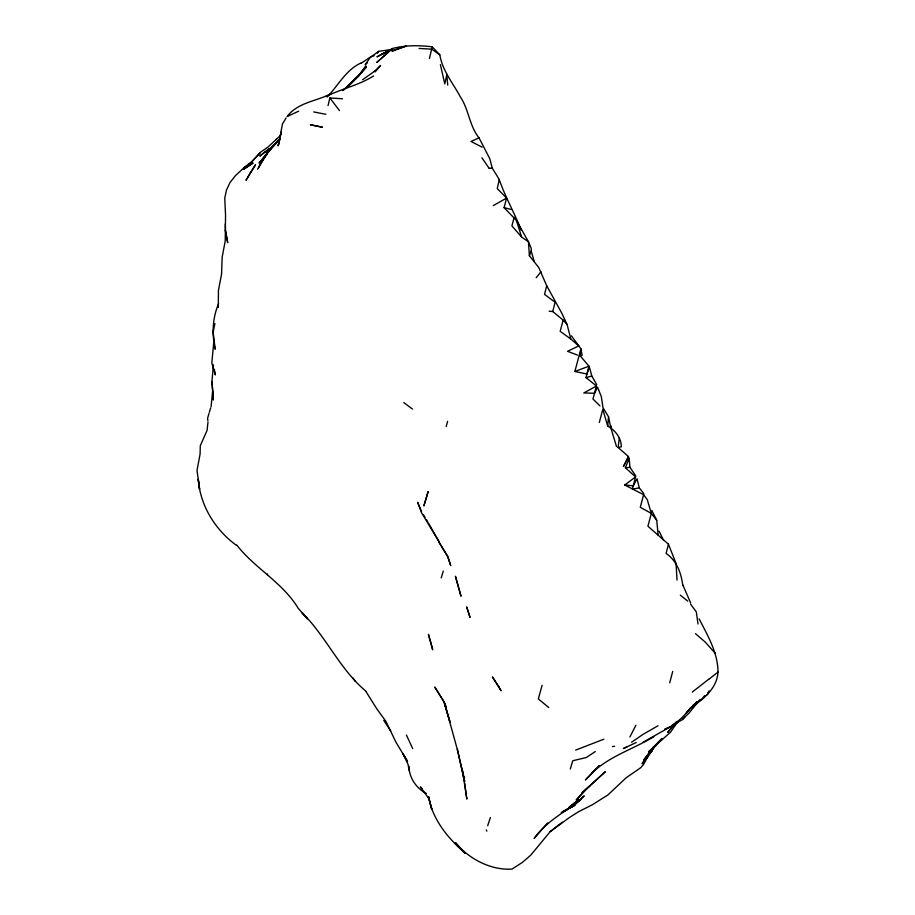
<?xml version="1.0" encoding="UTF-8"?>
<svg xmlns="http://www.w3.org/2000/svg" width="915" height="915" viewBox="0 0 915 915"><rect width="100%" height="100%" fill="white"/><g stroke="black" fill="none" stroke-linecap="round" stroke-linejoin="round"><path stroke-width="1.37" d="M218.319 307.406L218.433 290.352L221.567 274.123L222.162 257.207L225.227 240.954L225.547 215.425L224.758 198.132L226.474 190.046L230.031 182.474L235.624 175.451L243.379 168.303L252.494 161.921L243.71 168.086L252.529 160.914L259.974 152.965L252.529 160.914M213.435 364.845L211.925 381.521L213.321 399.992L212.783 391.654M212.943 330.555L215.174 349.256C211.788 333.952 212.452 318.1 218.605 303.62M278.48 145.039L282.472 123.88L286.086 118.001M464.157 779.248L464.374 776.572M619.352 437.793L618.105 447.458L621.239 446.852C621.537 438.01 615.006 430.096 607.732 426.115L608.521 416.771L602.974 407.632L601.361 396.733L597.575 387.171L594.556 393.233L592.954 399.02L599.977 405.917M211.068 406.912L212.692 390.27L211.925 381.521M214.053 339.396L211.8 362.981L215.357 374.921L214.327 369.317M207.991 422.135L207.065 430.427L200.305 445.674L200.076 454.16L197.011 470.401L199.573 489.193L198.292 479.3C200.099 505.423 215.174 529.808 236.139 545.134L236.573 544.848C254.622 568.112 281.74 581.929 297.535 607.205M596.408 386.004L583.781 392.981L594.556 393.233L596.408 386.004L586.012 377.563L588.974 366.172L580.133 355.798L580.911 348.832L571.429 335.816M392.478 48.495C405.471 45.064 418.978 45.235 432.223 46.814L429.421 58.503M213.241 331.653L214.899 323.555M278.755 143.747L279.578 139.858M280.127 137.273L281.225 132.08L278.08 145.908L279.59 139.892M267.34 574.62L267.477 573.991M699.129 618.826C707.672 635.65 717.932 652.567 717.989 672.125C716.994 689.018 702.766 699.392 690.15 708.302L697.219 701.679C686.959 711.115 678.644 724.497 664.873 729.106L669.677 727.219L642.959 742.282M328.039 105.591L329.892 97.951L342.542 98.786M521.207 230.237C514.573 212.955 505.286 197.194 499.247 179.557L497.268 188.582L506.567 198.086L504.096 207.659L516.437 220.412L528.458 241.766L529.385 255.765L538.786 267.557L546.701 285.743L544.551 294.378L555.108 302.27L552.74 311.523L563.137 320.078L567.151 324.631L570.811 339.053L578.818 345.893L567.54 351.303L577.537 355.1M618.105 447.458L628.331 456.459L629.165 458.552L625.402 467.725L635.57 476.921L624.762 485.019L643.611 494.672L647.26 499.647L651.354 513.418L647.912 526.239L668.442 544.185L666.12 553.415C676.871 560.826 681.275 573.122 682.784 585.6M635.57 476.921L632.368 489.09L639.311 487.935L643.748 493.494M514.173 217.312L511.92 225.891L521.619 237.099L528.458 241.766L531.203 248.251L531.226 251.053L534.166 261.404M563.137 320.078L560.174 331.31L570.811 339.053M599.302 422.49L602.802 409.314L607.732 426.115M643.611 494.672L640.283 507.31L651.354 513.418L656.73 520.315L658.182 535.286M669.723 682.784L672.719 671.416M322.435 127.242L310.311 124.749L322.377 127.174M446.2 426.527L447.618 421.335M596.717 384.62L591.822 376.054L589.363 366.846L586.984 374.029L574.872 371.49L580.911 348.832L582.169 355.34L580.133 355.798M542.103 685.301L538.329 698.934L548.771 707.512M208.986 413.431L207.614 418.258L207.865 420.843M627.782 458.358L628.331 456.459L623.435 466.559L627.782 458.358L629.165 458.552L629.932 467.302L635.765 475.926M570.308 769.035L572.744 760.765L586.298 757.517L595.322 751.547M441.19 577.948L443.283 571.063M209.318 412.23L210.622 408.101M490.383 817.564L487.672 825.753M616.516 446.589L610.717 427.477L611.243 426.047M529.385 255.765L531.226 251.053M243.447 169.389L253.078 163.099L243.836 169.126M648.792 754.44L643.6 764.425L640.672 767.742L626.146 777.796L607.869 794.975L592.44 804.708L578.635 811.685L569.21 817.678L550.19 831.632L530.837 855.068L522.465 862.353L512.023 869.078C490.669 870.428 468.857 858.865 455.441 842.612L465.163 853.226C448.247 838.575 432.44 819.611 428.666 796.885L431.697 809.089L428.414 796.793L429.021 798.806L420.374 786.911L422.192 788.719M709.056 691.157L707.215 694.828L709.045 691.225M629.92 736.93L635.868 725.321M257.607 169.218C263.2 158.833 269.147 148.104 278.56 140.681L267.294 152.919L278.892 139.835M678.004 721.283L670.604 732.092L648.655 751.764L662.037 738.496L655.746 745.142L659.498 741.173M654.946 745.736L647.26 757.894L642.078 763.773L645.075 758.97M653.722 746.549L645.235 758.363L652.384 748.664M258.579 167.639L267.901 152.062L273.539 145.05L262.514 160.159L267.901 152.062L259.025 163.087L260.867 161.177M377.46 53.287L378.65 51.32L391.78 49.49L376.923 56.844L392.363 48.529L376.843 62.426L392.363 48.529M676.254 721.912L667.756 732.332L675.636 722.839M654.031 746.743L650.942 751.364L662.094 738.531M676.562 722.084L673.966 725.469L679.285 720.814M536.179 277.748L540.937 271.778M700.147 699.415L688.743 713.414L682.739 719.064M685.163 716.468L682.567 719.556L671.599 725.847L674.915 723.513M375.139 71.885L380.594 65.468L374.338 71.427M327.215 96.99C338.253 85.472 345.733 70.112 360.83 63.044M279.189 139.926L279.818 139.229M704.767 695.606L701.874 699.106L692.746 705.82M378.65 51.32L370.152 57.565L365.154 64.748L367.201 62.986M645.235 758.363L652.143 750.677L643.634 759.919M586.789 788.604L576.176 800.042L586.995 788.421L605.295 771.734L581.917 793.053L589.969 785.676M591.982 773.209L599.382 765.661L585.394 779.969L593.32 771.78M346.934 87.291L358.611 75.762L346.899 87.451L358.257 76.117L366.011 65.994L357.994 76.517L346.899 87.451M267.146 154.498L263.188 158.306L265.304 156.511M358.611 75.762L342.851 90.574M593.435 771.677C610.637 755.71 634.004 748.79 653.825 736.689M567.186 809.432L563.205 811.571L573.625 805.852L584.01 796.05L573.625 805.852L563.011 811.719M280.287 135.637L268.038 147.018L260.135 152.508M547.582 822.962L534.154 838.46C546.049 821.293 565.15 812.188 580.888 799.287L567.792 809.203L563.068 811.628M692.666 705.717L696.875 701.908M343.422 90.025L353.785 80.783M361.093 63.307L370.85 56.73L374.201 55.735M275.941 139.606L276.582 139.046M708.931 679.227L717.989 672.125M692.346 692.014L708.645 679.285M550.19 831.632L562.336 822.173M362.637 79.719L374.452 71.324M677.111 721.958L679.319 720.402M631.556 742.248L643.119 734.322L658.011 725.778M326.129 96.395C341.455 88.858 358.806 85.267 373.56 75.968M573.625 805.852L574.792 805.154L568.272 808.826M574.792 805.154L561.227 812.44M326.129 96.544L330.807 93.902C316.132 101.336 297.775 102.4 287.058 116.582L298.656 111.184M493.288 205.601L506.567 198.086M636.257 742.5L623.321 748.55L626.947 746.96M391.78 49.49L381.727 54.191L391.883 49.456M498.915 178.928L492.236 168.097L489.88 158.924L479.048 137.891L470.962 141.425L482.148 147.178M575.649 750.106L603.866 739.194M574.872 371.49L588.974 366.172M586.012 377.563L591.822 376.054M612.41 746.617L614.628 746.251M625.402 467.725L629.932 467.302M489.17 168.36L492.236 168.097M419.093 48.449L431.788 49.147L439.829 54.877C442.38 70.627 452.914 83.025 460.188 96.59C468.88 109.354 469.326 126.007 479.048 137.891M549.183 311.226L552.74 311.523M624.762 485.019L633.283 485.808L637.034 478.785L639.311 487.935M313.673 111.927L325.866 114.306M504.096 207.659L511.222 209.444M426.344 793.465C416.234 788.353 409.051 777.659 409.005 766.278M403.824 402.589L412.459 409.062M680.348 595.173L687.748 601.098M695.537 633.695L705.122 641.998L715.461 653.504M297.661 607.629L307.394 618.849L301.881 612.478C326.22 636.474 339.557 669.082 365.794 691.1M440.39 64.588L444.781 83.871L446.806 74.87L447.732 85.118M432.223 46.814L439.829 54.877M329.892 97.951L339.454 110.601M690.585 604.152L696.338 611.963L697.996 624.007M481.908 157.78L489.102 168.269M353.03 678.084L355.34 681.492M383.762 720.368L390.774 731.108M365.886 691.443L377.106 709.308L385.856 721.237L395.863 742.042L407.552 761.44L402.84 753.491L408.067 764.46L409.154 770.624M546.701 285.743L562.073 313.696L567.151 324.631M423.611 514.962L425.029 517.364M426.459 519.766L427.877 522.168M428.586 523.369L439.337 542.24L421.666 512.96L417.629 502.301L421.472 511.359M682.784 584.822L690.631 602.894M651.869 510.467L656.73 520.315M659.086 531.112L663.489 540.239M406.397 735.019L412.745 748.653M668.442 544.185L676.048 563.434L677.031 580.099M446.246 706.872L444.05 701.828L434.728 687.028L443.684 701.313L450.02 722.141L444.679 703.612L457.477 749.968L464.591 781.399L462.944 772.031M486.322 829.894L486.849 831.152M516.437 220.412L521.619 237.099M464.591 781.399L457.374 749.385L457.477 749.968M608.521 416.771L610.717 427.477M225.422 230.248L227.698 242.635L225.456 231.163L225.296 223.889M462.144 768.326L466.844 799.092L464.694 783.217M428.083 491.778L423.942 505.755L428.083 491.778M250.298 172.912L245.998 180.289L255.514 164.769L250.298 172.912M686.353 713.025L689.51 709.148L686.353 713.025M366.309 67.092L358.726 75.693L366.309 67.092M260.466 155.539L259.883 156.076L269.525 148.436L260.466 155.539M578.6 799.676L568.627 807.762L578.6 799.676M394.079 50.016L392.055 51.286L406.191 46.105L394.079 50.016M499.144 687.257L492.407 676.894L501.065 690.756L499.144 687.257M447.549 556.16L439.154 542.435L447.904 556.926L450.706 565.55L447.549 556.16M469.933 617.168L466.764 607.114L469.933 617.168M455.464 576.404L460.943 595.985L455.464 576.404M431.148 643.622L428.403 634.347L432.681 649.833L431.148 643.622"/></g></svg>
